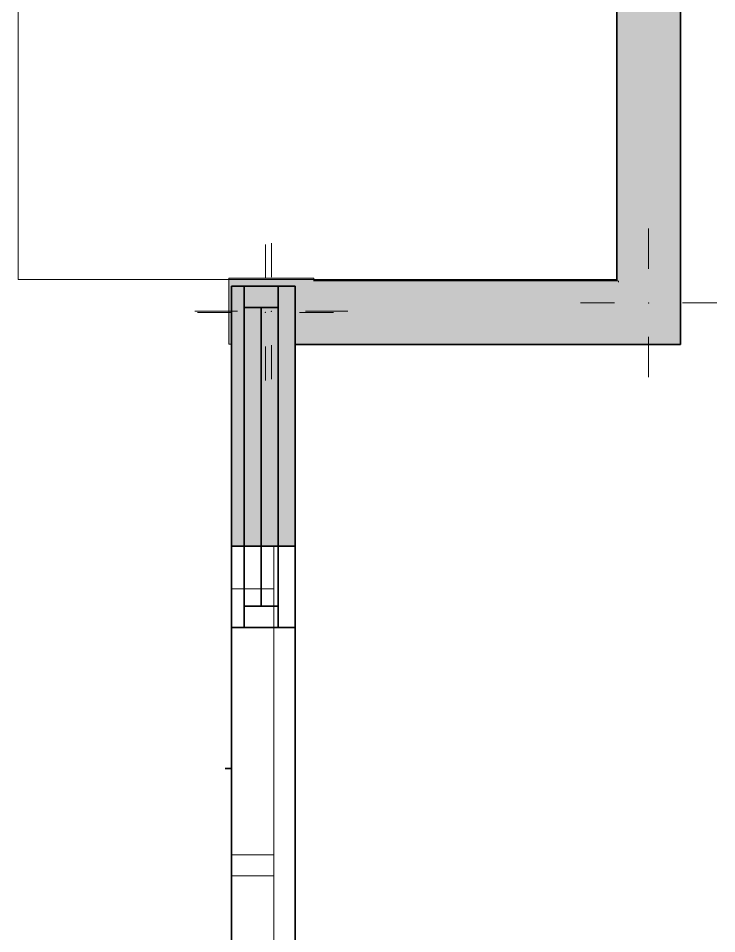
# Model space of a CAD drawing. Header units: millimetres. Extents: x -234375 to -184638, y -91483 to -70216.
# Drawn here: x -234339 to -232697, y -85807 to -83656 of the extents above; entities that cross this region are included whole.
import ezdxf

# ---------------------------------------------------------------- set-up
doc = ezdxf.new("R2010")
doc.units = ezdxf.units.MM
doc.header["$MEASUREMENT"] = 0
for name, color, linetype, lineweight in [('New_0_Pen_No__7', 7, 'Continuous', 35), ('New_Archicad Windows_Pen_No__27', 7, 'Continuous', 35), ('New_Drawing & Figure_Pen_No__7', 7, 'Continuous', 35), ('New_Structural - Bearing_Pen_No__1', 7, 'Continuous', 13), ('New_Structural - Bearing_Pen_No__20', 1, 'Continuous', 0), ('New_Structural - Bearing_Pen_No__27', 7, 'Continuous', 35)]:
    doc.layers.add(name, color=color, linetype=linetype, lineweight=lineweight)
doc.layers.add('New_Archicad Windows', color=7, linetype='Continuous')
doc.layers.add('New_Structural - Bearing', color=7, linetype='Continuous')
for name, color, linetype, lineweight, true_color in [('New_Archicad Windows_Pen_No__23', 30, 'Continuous', 20, 0xff6600), ('New_Archicad Windows_Pen_No__3', 30, 'Continuous', 18, 0xff6600), ('New_Structural - Bearing_Pen_No__160', 33, 'Continuous', 20, 0xb4a35c)]:
    doc.layers.add(name, color=color, linetype=linetype, lineweight=lineweight, true_color=true_color)

# ---------------------------------------------------------------- blocks, each defined once
blk = doc.blocks.new('Slab_4', base_point=(-234339.2, -84269.7))
at = {"layer": 'New_Structural - Bearing_Pen_No__1', "color": 7, "linetype": 'Continuous', "lineweight": 13, "flags": 128}
blk.add_lwpolyline([(-234339.2, -84269.7), (-232932.6, -84269.7), (-232932.6, -76401.6), (-234339.2, -76401.6)], close=True, dxfattribs=at)
blk = doc.blocks.new('2-Sash Sliding Window_3')
at = {"layer": 'New_Archicad Windows_Pen_No__23', "color": 30, "linetype": 'Continuous', "lineweight": 20, "true_color": 0xff6600}
for p, q in [((-750, 0), (-650, 0)), ((-650, 0), (-650, -100)), ((-25, -100), (-25, 0)), ((-25, 0), (25, 0)), ((-25, 0), (25, 0)), ((25, 0), (25, -100)), ((650, -100), (650, 0)), ((650, 0), (750, 0)), ((-650, -100), (-750, -100)), ((25, -100), (-25, -100)), ((25, -100), (-25, -100)), ((750, -100), (650, -100))]:
    blk.add_line(p, q, dxfattribs=at)
at = {"layer": 'New_Archicad Windows_Pen_No__27', "color": 7, "linetype": 'Continuous', "lineweight": 35}
for p, q in [((-750, 0), (-750, 50)), ((750, 0), (750, 50)), ((-750, -100), (-750, 0)), ((-750, -100), (-750, 0)), ((750, -100), (750, 0)), ((750, -100), (750, 0))]:
    blk.add_line(p, q, dxfattribs=at)
at = {"layer": 'New_Archicad Windows_Pen_No__3', "color": 30, "linetype": 'Continuous', "lineweight": 18, "true_color": 0xff6600}
for p, q in [((-750, 50), (750, 50)), ((-650, 0), (-25, 0)), ((25, 0), (650, 0)), ((-750, -100), (750, -100)), ((-25, -100), (-650, -100)), ((650, -100), (25, -100))]:
    blk.add_line(p, q, dxfattribs=at)
blk = doc.blocks.new('Wall_49', base_point=(-233838.3, -84272.7))
at = {"layer": 'New_Structural - Bearing_Pen_No__160', "linetype": 'Continuous', "lineweight": 0, "true_color": 0x5a512e}
for points in [[(-233838.3, -84421.5), (-233838.3, -84422.7), (-233688.3, -84422.7), (-233689.4, -84421.5)], [(-233838.3, -84422.7), (-233838.3, -84896.2), (-233688.3, -84896.2), (-233688.3, -84422.7)], [(-233689.4, -84421.5), (-233688.3, -84422.7), (-233688.3, -84421.5)], [(-233838.3, -86396.2), (-233838.2, -86950.5), (-233688.2, -86950.5), (-233688.3, -86760.9), (-233834.5, -86760.9), (-233834.5, -86620.9), (-233688.3, -86620.9), (-233688.3, -86396.2)], [(-233838.2, -88450.5), (-233838.2, -88635.9), (-233688.2, -88635.8), (-233688.2, -88450.5)]]:
    blk.add_hatch(color=59, dxfattribs=at).paths.add_polyline_path(points)
at = {"layer": 'New_Structural - Bearing_Pen_No__27', "color": 7, "linetype": 'Continuous', "lineweight": 35}
for p, q in [((-233838.3, -84896.2), (-233738.3, -84896.2)), ((-233738.3, -84896.2), (-233688.3, -84896.2)), ((-233838.3, -86396.2), (-233738.3, -86396.2)), ((-233738.3, -86396.2), (-233688.3, -86396.2)), ((-233838.2, -86950.5), (-233738.2, -86950.5)), ((-233738.2, -86950.5), (-233688.2, -86950.5)), ((-233838.2, -88450.5), (-233738.2, -88450.5)), ((-233738.2, -88450.5), (-233688.2, -88450.5))]:
    blk.add_line(p, q, dxfattribs=at)
at = {"layer": 'New_Structural - Bearing_Pen_No__27', "color": 7, "linetype": 'Continuous', "lineweight": 35, "flags": 128}
for points in [[(-233838.3, -84421.5), (-233838.3, -84896.2)], [(-233688.3, -84896.2), (-233688.3, -84422.7)], [(-233838.3, -86396.2), (-233838.2, -86950.5)], [(-233688.3, -86620.9), (-233688.3, -86396.2)], [(-233688.2, -86950.5), (-233688.3, -86760.9)], [(-233838.2, -88450.5), (-233838.2, -88635.9)], [(-233688.2, -88635.8), (-233688.2, -88450.5)]]:
    blk.add_lwpolyline(points, dxfattribs=at)
at = {"layer": 'New_Archicad Windows', "color": 21, "linetype": 'Continuous', "lineweight": 18, "true_color": 0xff9955, "xscale": -0.9999999999999997, "zscale": 1000, "rotation": 270.000804812219}
blk.add_blockref('2-Sash Sliding Window_3', (-233738.3, -85646.2), dxfattribs=at)
at = {"layer": 'New_Archicad Windows', "color": 21, "linetype": 'Continuous', "lineweight": 18, "true_color": 0xff9955, "zscale": 1000, "rotation": 270.000804812219}
blk.add_blockref('2-Sash Sliding Window_3', (-233738.2, -87700.5), dxfattribs=at)
blk = doc.blocks.new('Wall_51', base_point=(-232782.4, -84272.3))
at = {"layer": 'New_Structural - Bearing_Pen_No__160', "linetype": 'Continuous', "lineweight": 0, "true_color": 0x5a512e}
for points in [[(-232932.5, -82408.6), (-232932.4, -84272.3), (-232927.5, -84272.3), (-232927.5, -84229.5), (-232787.5, -84229.5), (-232787.5, -84272.3), (-232782.4, -84272.3), (-232782.5, -82408.6)], [(-232932.4, -84272.3), (-232932.4, -84422.3), (-232782.4, -84422.3), (-232787.5, -84417.2), (-232787.5, -84419.5), (-232927.5, -84419.5), (-232927.5, -84277.3)], [(-232932.4, -84272.3), (-232927.5, -84277.3), (-232927.5, -84272.3)], [(-232782.4, -84272.3), (-232787.5, -84272.3), (-232787.5, -84417.2), (-232782.4, -84422.3)]]:
    blk.add_hatch(color=59, dxfattribs=at).paths.add_polyline_path(points)
at = {"layer": 'New_Structural - Bearing_Pen_No__27', "color": 7, "linetype": 'Continuous', "lineweight": 35, "flags": 128}
for points in [[(-232932.5, -82408.6), (-232932.4, -84272.3)], [(-232782.4, -84422.3), (-232782.5, -82408.6)], [(-232782.4, -84422.3), (-232932.4, -84422.3)]]:
    blk.add_lwpolyline(points, dxfattribs=at)
blk = doc.blocks.new('Wall_68', base_point=(-232782.4, -84272.3))
at = {"layer": 'New_Structural - Bearing_Pen_No__160', "linetype": 'Continuous', "lineweight": 0, "true_color": 0x5a512e}
blk.add_hatch(color=59, dxfattribs=at).paths.add_polyline_path([(-233688.3, -84421.5), (-233688.3, -84422.7), (-232932.4, -84422.3), (-232932.4, -84272.3), (-233644.3, -84272.7), (-233644.3, -84421.5)])
at = {"layer": 'New_Structural - Bearing_Pen_No__27', "color": 7, "linetype": 'Continuous', "lineweight": 35, "flags": 128}
for points in [[(-232932.4, -84272.3), (-233644.3, -84272.7)], [(-233688.3, -84422.7), (-232932.4, -84422.3)]]:
    blk.add_lwpolyline(points, dxfattribs=at)
blk = doc.blocks.new('Column_52', base_point=(-233758.1, -84347.1))
at = {"layer": 'New_Structural - Bearing_Pen_No__160', "linetype": 'Continuous', "lineweight": 0, "true_color": 0x5a512e}
for points in [[(-233688.3, -84274.6), (-233836, -84274.6), (-233836, -84275.1), (-233691.4, -84419.5), (-233688.3, -84419.5)], [(-233836, -84275.1), (-233835.9, -84419.5), (-233691.4, -84419.5)], [(-233680.3, -84274.6), (-233688.3, -84274.6), (-233688.3, -84419.5), (-233680.3, -84419.5)]]:
    blk.add_hatch(color=59, dxfattribs=at).paths.add_polyline_path(points)
at = {"layer": 'New_Structural - Bearing_Pen_No__1', "color": 7, "linetype": 'Continuous', "lineweight": 13}
for p, q in [((-233758.1, -84267.1), (-233758.1, -84187.1)), ((-233838.1, -84347.1), (-233918.1, -84347.1)), ((-233678.1, -84347.1), (-233598.1, -84347.1)), ((-233758.1, -84427.1), (-233758.1, -84507.1))]:
    blk.add_line(p, q, dxfattribs=at)
blk.add_point((-233758.1, -84347.1), dxfattribs=at)
blk = doc.blocks.new('Column_53', base_point=(-232857.5, -84324.5))
at = {"layer": 'New_Structural - Bearing_Pen_No__160', "linetype": 'Continuous', "lineweight": 0, "true_color": 0x5a512e}
for points in [[(-232787.5, -84229.5), (-232927.5, -84229.5), (-232927.5, -84272.3), (-232787.5, -84272.3)], [(-232787.5, -84272.3), (-232927.5, -84272.3), (-232927.5, -84277.3), (-232787.5, -84417.2)], [(-232787.5, -84417.2), (-232927.5, -84277.3), (-232927.5, -84419.5), (-232787.5, -84419.5)]]:
    blk.add_hatch(color=59, dxfattribs=at).paths.add_polyline_path(points)
at = {"layer": 'New_Structural - Bearing_Pen_No__1', "color": 7, "linetype": 'Continuous', "lineweight": 13}
for p, q in [((-232857.5, -84244.5), (-232857.5, -84149.5)), ((-232937.5, -84324.5), (-233017.5, -84324.5)), ((-232777.5, -84324.5), (-232697.5, -84324.5)), ((-232857.5, -84404.5), (-232857.5, -84499.5))]:
    blk.add_line(p, q, dxfattribs=at)
blk.add_point((-232857.5, -84324.5), dxfattribs=at)
blk = doc.blocks.new('Column_65', base_point=(-233744.3, -84344.1))
at = {"layer": 'New_Structural - Bearing_Pen_No__160', "linetype": 'Continuous', "lineweight": 0, "true_color": 0x5a512e}
for points in [[(-233844.3, -84266.7), (-233844.3, -84421.5), (-233838.3, -84421.5), (-233838.3, -84272.7), (-233838.2, -84272.7), (-233688.3, -84272.7), (-233644.3, -84272.7), (-233644.3, -84266.7)], [(-233838.3, -84272.7), (-233838.2, -84272.8), (-233838.2, -84272.7)], [(-233838.3, -84272.7), (-233838.3, -84421.5), (-233689.4, -84421.5), (-233838.2, -84272.8)], [(-233838.2, -84272.7), (-233838.2, -84272.8), (-233689.4, -84421.5), (-233688.3, -84421.5), (-233688.3, -84272.7)], [(-233688.3, -84272.7), (-233688.3, -84421.5), (-233644.3, -84421.5), (-233644.3, -84272.7)]]:
    blk.add_hatch(color=59, dxfattribs=at).paths.add_polyline_path(points)
at = {"layer": 'New_Structural - Bearing_Pen_No__1', "color": 7, "linetype": 'Continuous', "lineweight": 13, "flags": 128}
blk.add_lwpolyline([(-233644.3, -84272.7), (-233644.3, -84266.7), (-233844.3, -84266.7), (-233844.3, -84421.5), (-233838.3, -84421.5)], dxfattribs=at)
at = {"layer": 'New_Structural - Bearing_Pen_No__20', "color": 1, "linetype": 'Continuous', "lineweight": 0}
for p, q in [((-233744.3, -84264.1), (-233744.3, -84184.1)), ((-233824.3, -84344.1), (-233924.3, -84344.1)), ((-233664.3, -84344.1), (-233564.3, -84344.1)), ((-233744.3, -84424.1), (-233744.3, -84504.1))]:
    blk.add_line(p, q, dxfattribs=at)
blk.add_point((-233744.3, -84344.1), dxfattribs=at)

msp = doc.modelspace()

# ---------------------------------------------------------------- linework, layer by layer
at = {"layer": 'New_0_Pen_No__7', "color": 7, "linetype": 'Continuous', "lineweight": 35}
for p, q in [((-233838.4, -84285.2), (-233688.4, -84285.2)), ((-233688.4, -85087.2), (-233838.4, -85087.2)), ((-233838.4, -85087.2), (-233838.4, -85418.8)), ((-233688.4, -85418.8), (-233688.4, -85087.2)), ((-233838.4, -85418.8), (-233853.2, -85418.8)), ((-233838.3, -86564.9), (-233838.4, -85418.8)), ((-233688.3, -86564.9), (-233688.4, -85418.8))]:
    msp.add_line(p, q, dxfattribs=at)
at = {"layer": 'New_Drawing & Figure_Pen_No__7', "color": 7, "linetype": 'Continuous', "lineweight": 35}
for p, q in [((-233838.4, -84285.2), (-233688.4, -84285.2)), ((-233838.4, -84285.2), (-233838.4, -85087.2)), ((-233808.4, -84285.2), (-233808.4, -85087.2)), ((-233728.4, -84285.2), (-233728.4, -85087.2)), ((-233688.4, -84285.2), (-233688.4, -85087.2)), ((-233808.4, -84335.2), (-233728.4, -84335.2)), ((-233768.4, -84335.2), (-233768.4, -85037.2)), ((-233728.4, -85037.2), (-233808.4, -85037.2)), ((-233688.4, -85087.2), (-233838.4, -85087.2)), ((-233838.4, -85087.2), (-233838.4, -85418.8)), ((-233688.4, -85418.8), (-233688.4, -85087.2)), ((-233838.4, -85418.8), (-233853.2, -85418.8)), ((-233838.3, -86564.9), (-233838.4, -85418.8)), ((-233688.3, -86564.9), (-233688.4, -85418.8))]:
    msp.add_line(p, q, dxfattribs=at)

# ---------------------------------------------------------------- block references
at = {"layer": 'New_Structural - Bearing', "color": 7, "linetype": 'Continuous', "lineweight": 13}
msp.add_blockref('Slab_4', (-234339.2, -84269.7), dxfattribs=at)
at = {"layer": 'New_Structural - Bearing', "color": 7, "lineweight": 35}
for name, p in [('Wall_51', (-232782.4, -84272.3)), ('Wall_68', (-232782.4, -84272.3)), ('Wall_49', (-233838.3, -84272.7))]:
    msp.add_blockref(name, p, dxfattribs=at)
at = {"layer": 'New_Structural - Bearing', "color": 7, "lineweight": 13}
for name, p in [('Column_53', (-232857.5, -84324.5)), ('Column_65', (-233744.3, -84344.1)), ('Column_52', (-233758.1, -84347.1))]:
    msp.add_blockref(name, p, dxfattribs=at)

doc.saveas('drawing.dxf')
